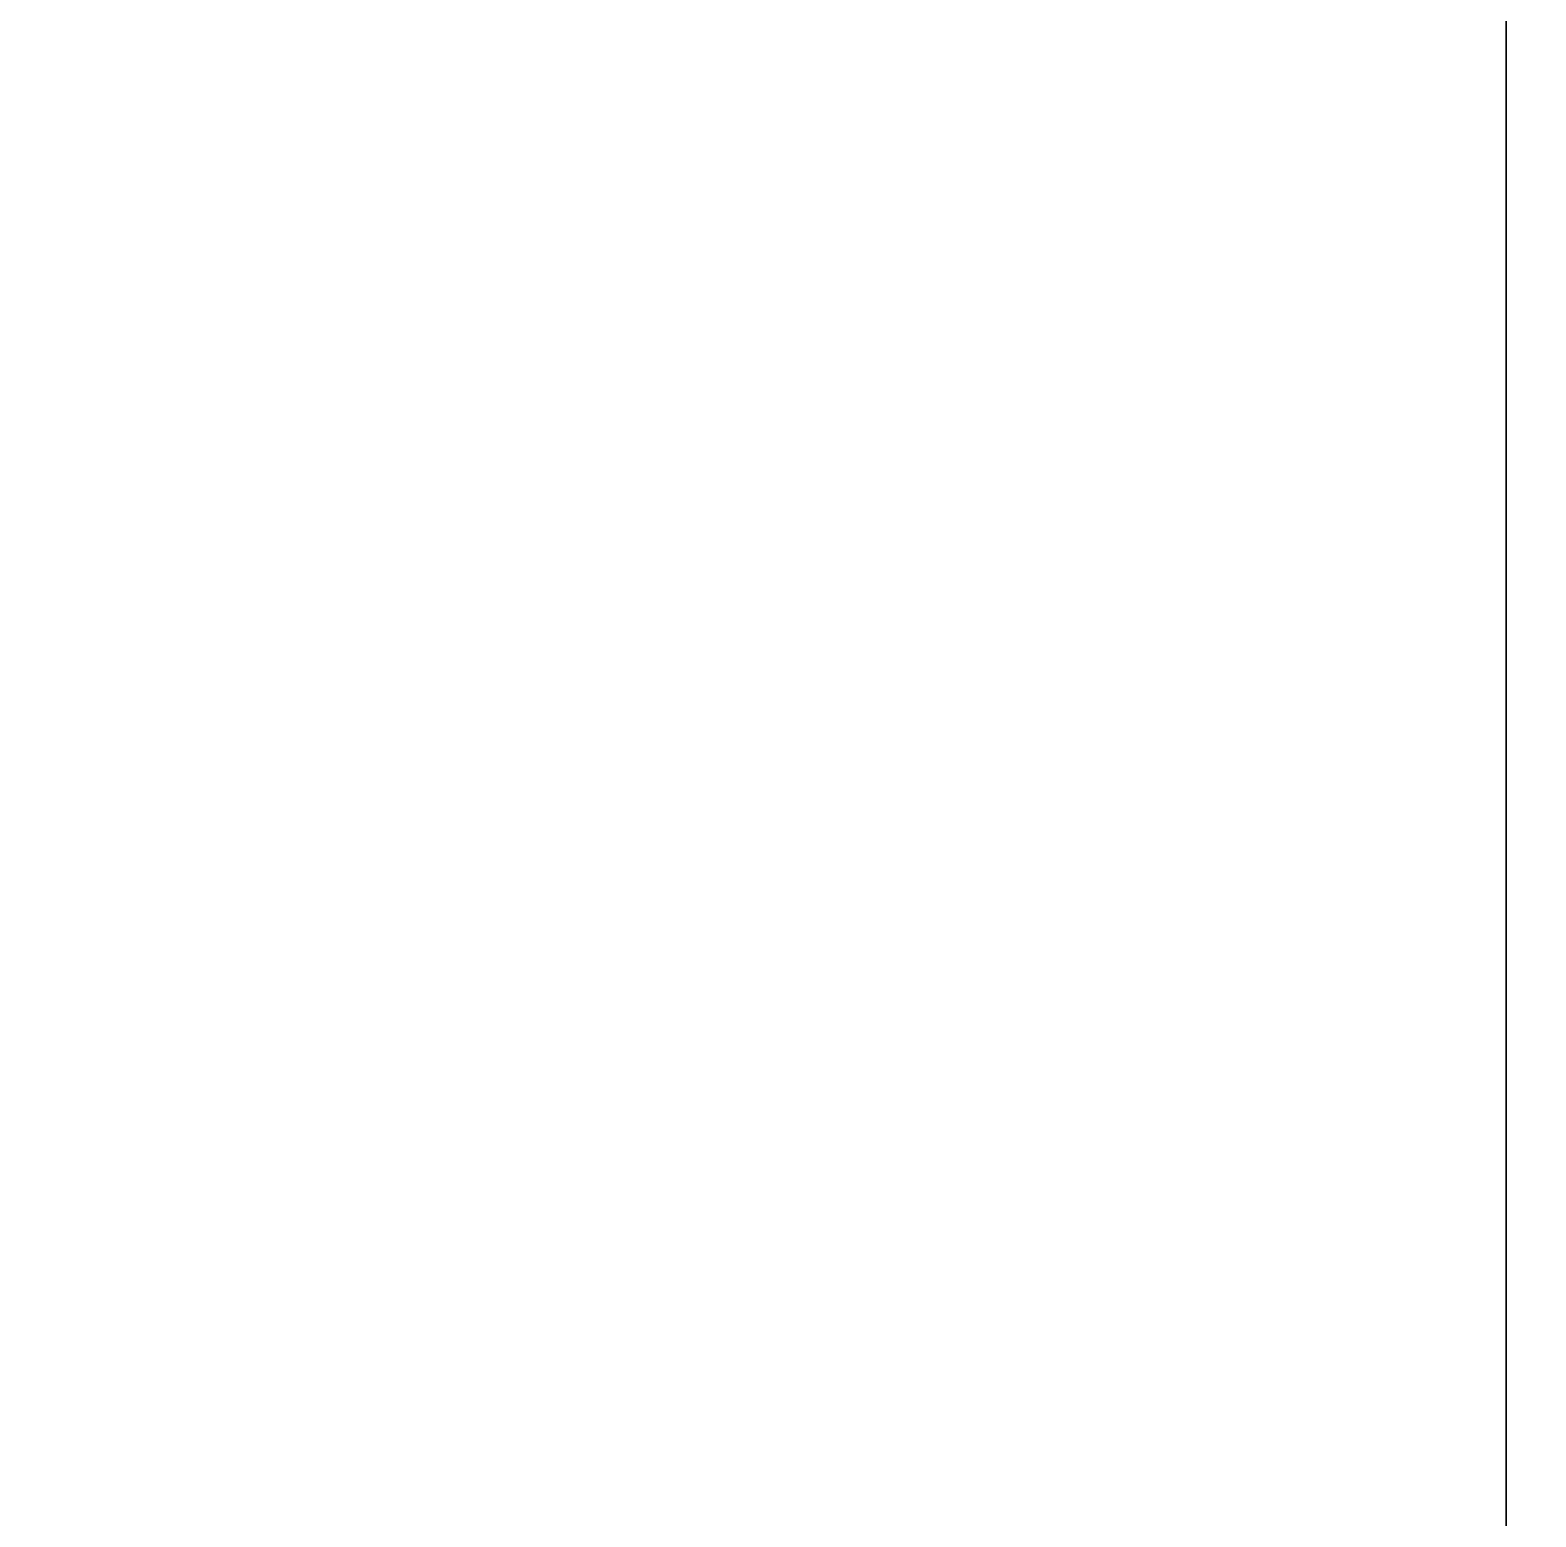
# Model space of a CAD drawing. Header units: inches. Extents: x 1105 to 1525, y -292 to 302.
# Drawn here: x 1392.02 to 1429.94, y -94.05 to -56.6 of the extents above; entities that cross this region are included whole.
import ezdxf

# ---------------------------------------------------------------- set-up
doc = ezdxf.new("R2010")
doc.units = ezdxf.units.IN
doc.header["$LTSCALE"] = 2.42
doc.header["$MEASUREMENT"] = 0
doc.header["$PDMODE"] = 3
doc.header["$PDSIZE"] = 0.3125
doc.layers.get('0').update_dxf_attribs({"linetype": 'CONTINUOUS'})
doc.layers.get('Defpoints').update_dxf_attribs({"linetype": 'CONTINUOUS'})
doc.layers.add('DIM', color=3, linetype='CONTINUOUS', lineweight=18)
doc.styles.get("Standard").update_dxf_attribs({"font": 'arial.ttf', "width": 0.8})
doc.dimstyles.new('ISO-25', dxfattribs={"dimtxt": 5, "dimasz": 2.5, "dimexe": 1.25, "dimexo": 0.625, "dimgap": 2, "dimtad": 1, "dimtih": 1, "dimtoh": 1, "dimdec": 1, "dimdsep": 46, "dimtxsty": 'Standard', "dimcen": 0, "dimclrd": 3, "dimclre": 3, "dimclrt": 4, "dimadec": 0, "dimazin": 0, "dimtfac": 1, "dimtdec": 1, "dimtmove": 0, "dimatfit": 3, "dimfxl": 1, "dimarcsym": 0})

# ---------------------------------------------------------------- blocks, each defined once
blk = doc.blocks.new('*D4')
at = {"layer": 'Defpoints', "color": 0, "transparency": 16777216}
for p in [(1466.72, 44.1), (1394.046, 27.986), (1372.047, -18.442), (1445.071, -26.779), (1445.071, -182.578)]:
    blk.add_point(p, dxfattribs=at)
at = {"layer": 'DIM', "color": 3, "lineweight": -2, "transparency": 16777216}
blk.add_line((1393.435, 27.851), (1352.963, 18.878), dxfattribs=at)
for start, end in [(195.57893, 227.01677), (235.77386, 266.92233)]:
    blk.add_arc((1445.071, 39.3), 93.094, start, end, dxfattribs=at)
at = {"layer": 'DIM', "color": 3, "transparency": 16777216}
for points in [[(1354.588, 14.095), (1356.205, 14.5), (1354.184, 19.148)], [(1440.095, -52.827), (1440.05, -54.493), (1445.071, -53.795)]]:
    blk.add_solid(points, dxfattribs=at)
at = {"layer": 'DIM', "color": 4, "transparency": 16777216, "insert": (1386.802, -33.304), "char_height": 5, "attachment_point": 5}
blk.add_mtext('77°', dxfattribs=at)
blk = doc.blocks.new('*D5')
at = {"layer": 'Defpoints', "color": 0, "transparency": 16777216}
for p in [(1398.948, 98.392), (1453.97, -172.568), (1384.677, -186.639)]:
    blk.add_point(p, dxfattribs=at)
at = {"layer": 'DIM', "color": 3, "lineweight": -2, "transparency": 16777216}
for p, q in [((1398.336, 98.268), (1328.43, 84.072)), ((1330.65, 79.421), (1356.242, -46.606)), ((1383.682, -181.739), (1358.091, -55.712)), ((1453.358, -172.693), (1383.452, -186.888))]:
    blk.add_line(p, q, dxfattribs=at)
at = {"layer": 'DIM', "color": 3, "transparency": 16777216}
for points in [[(1331.467, 79.587), (1329.833, 79.255), (1329.655, 84.321)], [(1384.499, -181.573), (1382.866, -181.905), (1384.677, -186.639)]]:
    blk.add_solid(points, dxfattribs=at)
at = {"layer": 'DIM', "color": 4, "transparency": 16777216, "insert": (1357.166, -51.159), "char_height": 5, "attachment_point": 5}
blk.add_mtext('276.5', dxfattribs=at)

msp = doc.modelspace()

# ---------------------------------------------------------------- linework, layer by layer
at = {"linetype": 'Continuous', "lineweight": 18}
for points in [[(1429.188, -51.962), (1429.188, -80.867), (1429.188, -109.773), (1429.188, -138.678)], [(1429.188, -138.678), (1429.188, -109.773), (1429.188, -80.867), (1429.188, -51.962)]]:
    msp.add_open_spline(points, degree=3, dxfattribs=at)

# ---------------------------------------------------------------- dimensions: what is measured, and where the dimension line sits
at = {"layer": 'DIM'}
dim = msp.add_aligned_dim(p1=(1398.948, 98.392), p2=(1453.97, -172.568), distance=-70.707, dimstyle='ISO-25', override={"dimasz": 5, "dimtad": 0}, dxfattribs=at)
dim.commit()
dim.dimension.update_dxf_attribs({"geometry": '*D5', "text_midpoint": (1357.166, -51.159)})
dim = msp.add_angular_dim_2l(base=(1372.047, -18.442), line1=((1445.071, -182.578), (1445.071, -26.779)), line2=((1394.046, 27.986), (1466.72, 44.1)), dimstyle='ISO-25', override={"dimasz": 5, "dimtad": 0}, dxfattribs=at)
dim.commit()
dim.dimension.update_dxf_attribs({"geometry": '*D4', "text_midpoint": (1386.802, -33.304)})

doc.saveas('drawing.dxf')
